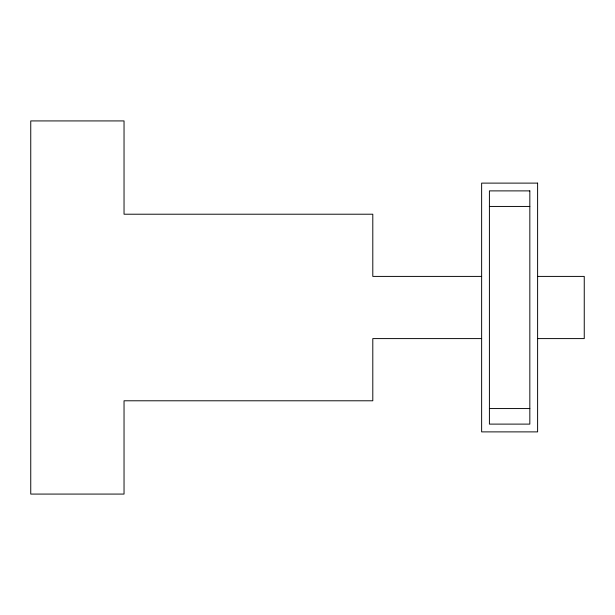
<?xml version="1.0" encoding="UTF-8"?>
<svg xmlns="http://www.w3.org/2000/svg" width="615" height="615" viewBox="0 0 615 615"><rect width="100%" height="100%" fill="white"/><g stroke="black" fill="none" stroke-linecap="round" stroke-linejoin="round"><path stroke-width="0.92" d="M489.409 206.44L529.83 206.44M481.637 276.404L372.798 276.404L372.798 214.212L124.038 214.212L124.038 120.924L30.75 120.924L30.75 494.076L124.038 494.076L124.038 400.788L372.798 400.788L372.798 338.596L481.637 338.596M537.61 276.404L584.25 276.404L584.25 338.596L537.61 338.596M489.409 408.56L529.83 408.56M537.61 183.116L481.637 183.116L481.637 431.884L537.61 431.884L537.61 183.116M529.83 190.888L489.409 190.888L489.409 424.112L529.83 424.112L529.83 190.888"/></g></svg>
